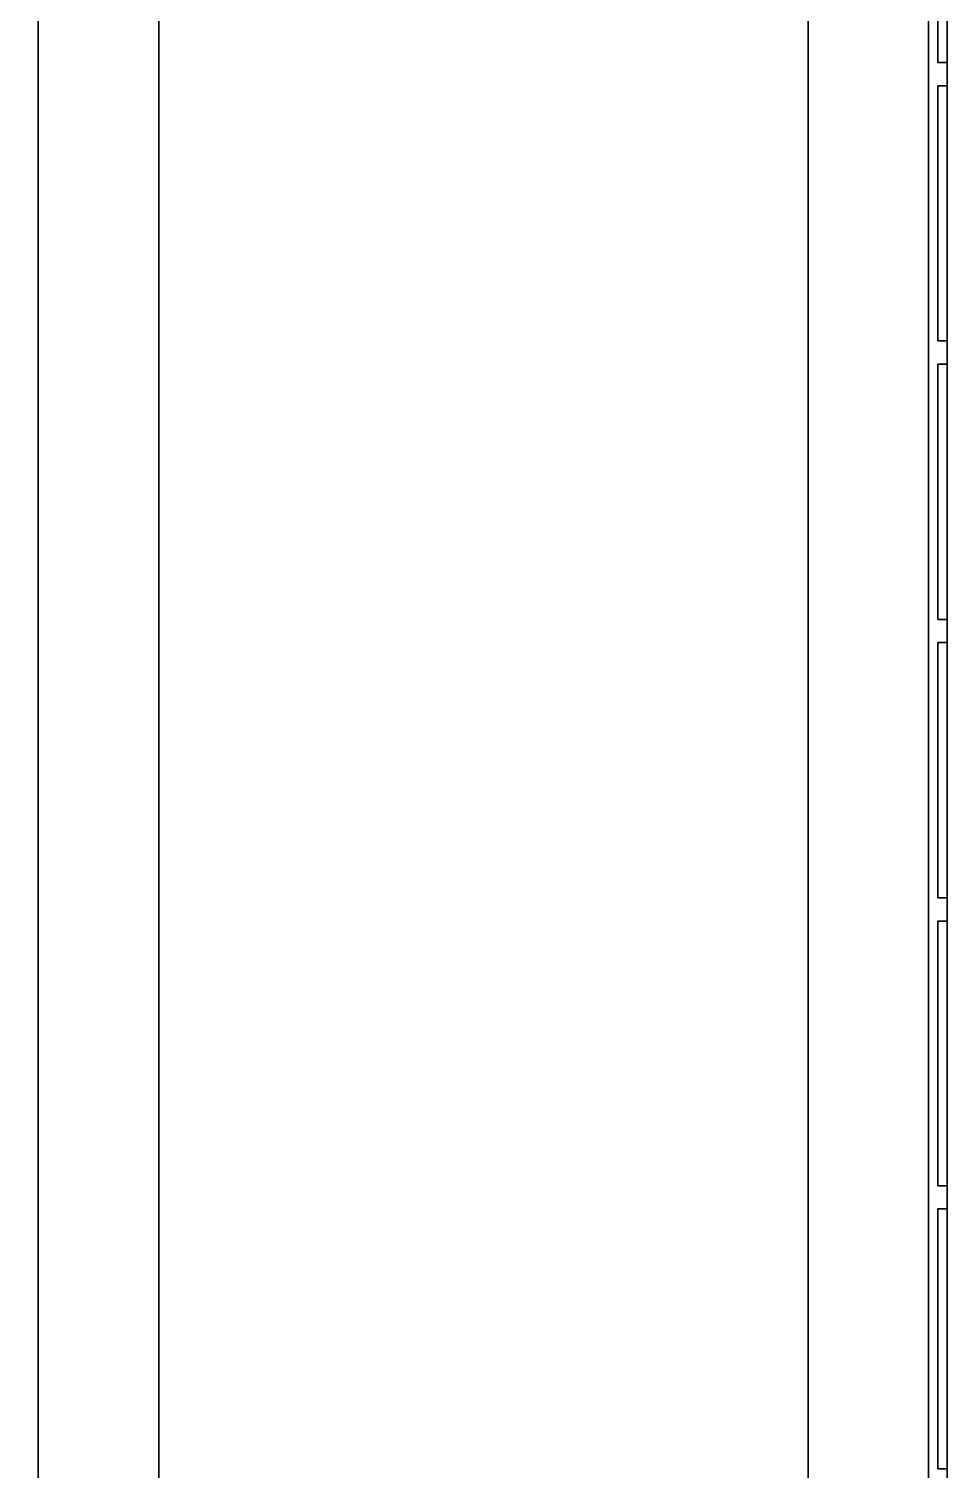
# Model space of a CAD drawing. Extents: x -225 to 1345, y -1183 to 75.
# Drawn here: x 1122 to 1320, y -581.3 to -270.8 of the extents above; entities that cross this region are included whole.
import ezdxf

# ---------------------------------------------------------------- set-up
doc = ezdxf.new("R2010")
doc.units = 0
for name, color, linetype in [('IQ_200_2D', 1, 'Continuous'), ('IQ_200_3D', 1, 'Continuous'), ('IQ_BLUE_3D', 150, 'Continuous')]:
    doc.layers.add(name, color=color, linetype=linetype)

# ---------------------------------------------------------------- blocks, each defined once
blk = doc.blocks.new('HOOD_RL')
at = {"layer": 'IQ_200_2D'}
blk.add_line((200, -332), (200, 332), dxfattribs=at)
at = {"layer": 'IQ_200_3D'}
mesh = blk.add_polyface(dxfattribs=at)
corners = [(0, 332, 1365), (0, -332, 1365), (200, -332, 1365), (200, 332, 1365), (4, 328, 1365), (196, 328, 1365), (196, -328, 1365), (4, -328, 1365)]
mesh.append_faces([[corners[k] for k in face] for face in [(0, 4, 7, 1), (3, 5, 4, 0)]], dxfattribs={"vtx0": -1, "vtx2": -1})
mesh.append_faces([[corners[k] for k in face] for face in [(2, 1, 7, 6), (3, 2, 6, 5)]], dxfattribs={"vtx1": -1, "vtx3": -1})
mesh = blk.add_polyface(dxfattribs=at)
corners = [(0, -332, 1785), (0, 332, 1785), (200, 332, 1785), (200, -332, 1785), (170, -217.5, 1785), (170, 228.5, 1785), (30, 228.5, 1785), (30, -217.5, 1785)]
mesh.append_faces([[corners[k] for k in face] for face in [(0, 7, 6, 1), (3, 4, 7, 0)]], dxfattribs={"vtx0": -1, "vtx2": -1})
mesh.append_faces([[corners[k] for k in face] for face in [(2, 1, 6, 5), (3, 2, 5, 4)]], dxfattribs={"vtx1": -1, "vtx3": -1})
mesh = blk.add_polyface(dxfattribs=at)
corners = [(0, -332, 1365), (0, 332, 1365), (200, 332, 1365), (200, -332, 1365), (196, 328, 1365), (4, 328, 1365), (4, -328, 1365), (196, -328, 1365)]
mesh.append_faces([[corners[k] for k in face] for face in [(0, 6, 5, 1), (3, 7, 6, 0)]], dxfattribs={"vtx0": -1, "vtx2": -1})
mesh.append_faces([[corners[k] for k in face] for face in [(2, 1, 5, 4), (3, 2, 4, 7)]], dxfattribs={"vtx1": -1, "vtx3": -1})
mesh = blk.add_polyface(dxfattribs=at)
corners = [(200, 332, 1785), (200, 332, 1365), (200, -332, 1365), (200, -332, 1785)]
mesh.append_faces([[corners[k] for k in face] for face in [(3, 2, 1, 0)]])
mesh = blk.add_polyface(dxfattribs=at)
corners = [(200, -332, 990), (200, -332, 1365), (200, 332, 1365), (200, 332, 990), (200, 279.47, 936.97), (200, 279.47, 911.97), (200, 259.47, 911.97), (200, 259.47, 915.97), (200, 275.47, 915.97), (200, 275.47, 938.62), (200, 328, 991.66), (200, 328, 1361), (200, -328, 1361), (200, -328, 991.66), (200, -275.47, 938.62), (200, -275.47, 915.97), (200, -259.47, 915.97), (200, -259.47, 911.97), (200, -279.47, 911.97), (200, -279.47, 936.97)]
mesh.append_faces([[corners[k] for k in face] for face in [(9, 4, 3, 10), (10, 3, 2, 11), (14, 19, 18, 15)]], dxfattribs={"vtx0": -1, "vtx2": -1})
mesh.append_faces([[corners[k] for k in face] for face in [(9, 8, 5, 4), (12, 11, 2, 1), (0, 19, 14, 13), (1, 0, 13, 12)]], dxfattribs={"vtx1": -1, "vtx3": -1})
mesh.append_faces([[corners[k] for k in face] for face in [(7, 6, 5, 8)]], dxfattribs={"vtx2": -1})
mesh.append_faces([[corners[k] for k in face] for face in [(18, 17, 16, 15)]], dxfattribs={"vtx3": -1})
mesh = blk.add_polyface(dxfattribs=at)
corners = [(0, 328, 1361), (0, -328, 1361), (4, -328, 1361), (4, 328, 1361), (200, -328, 1361), (200, 328, 1361), (196, 328, 1361), (196, -328, 1361)]
mesh.append_faces([[corners[k] for k in face] for face in [(3, 2, 1, 0), (5, 4, 7, 6)]])
mesh = blk.add_polyface(dxfattribs=at)
corners = [(4, 328, 1781), (4, -328, 1781), (196, -328, 1781), (196, 328, 1781), (170, 228.5, 1781), (170, -217.5, 1781), (30, -217.5, 1781), (30, 228.5, 1781)]
mesh.append_faces([[corners[k] for k in face] for face in [(3, 4, 7, 0), (2, 5, 4, 3)]], dxfattribs={"vtx0": -1, "vtx2": -1})
mesh.append_faces([[corners[k] for k in face] for face in [(1, 0, 7, 6), (2, 1, 6, 5)]], dxfattribs={"vtx1": -1, "vtx3": -1})
mesh = blk.add_polyface(dxfattribs=at)
corners = [(4, 328, 1781), (4, 328, 1365), (4, -328, 1365), (4, -328, 1781)]
mesh.append_faces([[corners[k] for k in face] for face in [(3, 2, 1, 0)]])
mesh = blk.add_polyface(dxfattribs=at)
corners = [(4, 328, 1361), (4, -328, 1361), (4, -328, 1365), (4, 328, 1365)]
mesh.append_faces([[corners[k] for k in face] for face in [(3, 2, 1, 0)]])
mesh = blk.add_polyface(dxfattribs=at)
corners = [(196, -328, 1781), (196, -328, 1365), (196, 328, 1365), (196, 328, 1781)]
mesh.append_faces([[corners[k] for k in face] for face in [(3, 2, 1, 0)]])
mesh = blk.add_polyface(dxfattribs=at)
corners = [(196, 328, 1365), (196, -328, 1365), (196, -328, 1361), (196, 328, 1361)]
mesh.append_faces([[corners[k] for k in face] for face in [(3, 2, 1, 0)]])
mesh = blk.add_polyface(dxfattribs=at)
corners = [(0, 274, 1897), (0, -263, 1897), (200, -263, 1897), (200, 274, 1897)]
mesh.append_faces([[corners[k] for k in face] for face in [(0, 1, 2, 3)]])
mesh = blk.add_polyface(dxfattribs=at)
corners = [(200, -263, 1785), (0, -263, 1785), (0, 274, 1785), (200, 274, 1785)]
mesh.append_faces([[corners[k] for k in face] for face in [(0, 1, 2, 3)]])
mesh = blk.add_polyface(dxfattribs=at)
corners = [(200, -263, 1897), (200, -263, 1785), (200, 274, 1785), (200, 274, 1897)]
mesh.append_faces([[corners[k] for k in face] for face in [(0, 1, 2, 3)]])
mesh = blk.add_polyface(dxfattribs=at)
corners = [(30, 228.5, 1785), (30, 228.5, 1781), (30, -217.5, 1781), (30, -217.5, 1785)]
mesh.append_faces([[corners[k] for k in face] for face in [(3, 2, 1, 0)]])
mesh = blk.add_polyface(dxfattribs=at)
corners = [(30, -217.5, 1785), (30, -217.5, 1781), (30, 228.5, 1781), (30, 228.5, 1785)]
mesh.append_faces([[corners[k] for k in face] for face in [(3, 2, 1, 0)]])
mesh = blk.add_polyface(dxfattribs=at)
corners = [(170, -217.5, 1785), (170, -217.5, 1781), (170, 228.5, 1781), (170, 228.5, 1785)]
mesh.append_faces([[corners[k] for k in face] for face in [(3, 2, 1, 0)]])
mesh = blk.add_polyface(dxfattribs=at)
corners = [(170, 228.5, 1785), (170, 228.5, 1781), (170, -217.5, 1781), (170, -217.5, 1785)]
mesh.append_faces([[corners[k] for k in face] for face in [(3, 2, 1, 0)]])
at = {"layer": 'IQ_BLUE_3D'}
mesh = blk.add_polyface(dxfattribs=at)
corners = [(198, 185.01, 1361), (198, 185.01, 905), (198, 237, 905), (198, 237, 1361), (198, 180.01, 905), (198, 180.01, 1361), (198, 127, 1361), (198, 127, 905), (198, 122, 905), (198, 122, 1361), (198, 67, 1361), (198, 67, 905), (198, 62, 905), (198, 62, 1361), (198, 7, 1361), (198, 7, 905), (198, 2, 905), (198, 2, 1361), (198, -53, 1361), (198, -53, 905), (198, -58, 905), (198, -58, 1361), (198, -115, 1361), (198, -115, 905), (198, -120, 905), (198, -120, 1361), (198, -176, 1361), (198, -176, 905), (198, -181, 1361), (198, -233, 1361), (198, -233, 905), (198, -181, 905), (198, -238, 916), (198, -238, 1361), (198, -288, 1361), (198, -288, 966), (198, -294.85, 972.85), (198, -294.85, 1361), (198, -322.85, 1361), (198, -322.85, 1000.85), (198, 242, 916), (198, 292, 966), (198, 292, 1361), (198, 242, 1361), (198, 298.85, 972.85), (198, 326.85, 1000.85), (198, 326.85, 1361), (198, 298.85, 1361)]
mesh.append_faces([[corners[k] for k in face] for face in [(2, 1, 0, 3), (7, 6, 5, 4), (11, 10, 9, 8), (15, 14, 13, 12), (19, 18, 17, 16), (23, 22, 21, 20), (27, 26, 25, 24), (30, 29, 28, 31), (32, 35, 34, 33), (36, 39, 38, 37), (40, 43, 42, 41), (44, 47, 46, 45)]])
mesh = blk.add_polyface(dxfattribs=at)
corners = [(200, 185.01, 1361), (200, 237, 1361), (200, 237, 905), (200, 185.01, 905), (200, 180.01, 905), (200, 127, 905), (200, 127, 1361), (200, 180.01, 1361), (200, 122, 905), (200, 67, 905), (200, 67, 1361), (200, 122, 1361), (200, 62, 905), (200, 7, 905), (200, 7, 1361), (200, 62, 1361), (200, 2, 905), (200, -53, 905), (200, -53, 1361), (200, 2, 1361), (200, -58, 905), (200, -115, 905), (200, -115, 1361), (200, -58, 1361), (200, -120, 905), (200, -176, 905), (200, -176, 1361), (200, -120, 1361), (200, -181, 1361), (200, -181, 905), (200, -233, 905), (200, -233, 1361), (200, -238, 916), (200, -288, 966), (200, -288, 1361), (200, -238, 1361), (200, -294.85, 972.85), (200, -322.85, 1000.85), (200, -322.85, 1361), (200, -294.85, 1361), (200, 242, 916), (200, 242, 1361), (200, 292, 1361), (200, 292, 966), (200, 298.85, 972.85), (200, 298.85, 1361), (200, 326.85, 1361), (200, 326.85, 1000.85)]
mesh.append_faces([[corners[k] for k in face] for face in [(0, 3, 2, 1), (7, 6, 5, 4), (11, 10, 9, 8), (15, 14, 13, 12), (19, 18, 17, 16), (23, 22, 21, 20), (27, 26, 25, 24), (28, 31, 30, 29), (34, 33, 32, 35), (38, 37, 36, 39), (42, 41, 40, 43), (46, 45, 44, 47)]])
mesh = blk.add_polyface(dxfattribs=at)
corners = [(198, 127, 905), (200, 127, 905), (200, 180.01, 905), (198, 180.01, 905)]
mesh.append_faces([[corners[k] for k in face] for face in [(3, 2, 1, 0)]])
mesh = blk.add_polyface(dxfattribs=at)
corners = [(198, 180.01, 1361), (200, 180.01, 1361), (200, 127, 1361), (198, 127, 1361)]
mesh.append_faces([[corners[k] for k in face] for face in [(3, 2, 1, 0)]])
mesh = blk.add_polyface(dxfattribs=at)
corners = [(198, 127, 1361), (200, 127, 1361), (200, 127, 905), (198, 127, 905)]
mesh.append_faces([[corners[k] for k in face] for face in [(3, 2, 1, 0)]])
mesh = blk.add_polyface(dxfattribs=at)
corners = [(198, 67, 905), (200, 67, 905), (200, 122, 905), (198, 122, 905)]
mesh.append_faces([[corners[k] for k in face] for face in [(3, 2, 1, 0)]])
mesh = blk.add_polyface(dxfattribs=at)
corners = [(198, 122, 1361), (200, 122, 1361), (200, 67, 1361), (198, 67, 1361)]
mesh.append_faces([[corners[k] for k in face] for face in [(3, 2, 1, 0)]])
mesh = blk.add_polyface(dxfattribs=at)
corners = [(198, 122, 905), (200, 122, 905), (200, 122, 1361), (198, 122, 1361)]
mesh.append_faces([[corners[k] for k in face] for face in [(3, 2, 1, 0)]])
mesh = blk.add_polyface(dxfattribs=at)
corners = [(198, 67, 1361), (200, 67, 1361), (200, 67, 905), (198, 67, 905)]
mesh.append_faces([[corners[k] for k in face] for face in [(3, 2, 1, 0)]])
mesh = blk.add_polyface(dxfattribs=at)
corners = [(198, 7, 905), (200, 7, 905), (200, 62, 905), (198, 62, 905)]
mesh.append_faces([[corners[k] for k in face] for face in [(3, 2, 1, 0)]])
mesh = blk.add_polyface(dxfattribs=at)
corners = [(198, 62, 1361), (200, 62, 1361), (200, 7, 1361), (198, 7, 1361)]
mesh.append_faces([[corners[k] for k in face] for face in [(3, 2, 1, 0)]])
mesh = blk.add_polyface(dxfattribs=at)
corners = [(198, 62, 905), (200, 62, 905), (200, 62, 1361), (198, 62, 1361)]
mesh.append_faces([[corners[k] for k in face] for face in [(3, 2, 1, 0)]])
mesh = blk.add_polyface(dxfattribs=at)
corners = [(198, 7, 1361), (200, 7, 1361), (200, 7, 905), (198, 7, 905)]
mesh.append_faces([[corners[k] for k in face] for face in [(3, 2, 1, 0)]])
mesh = blk.add_polyface(dxfattribs=at)
corners = [(198, -53, 905), (200, -53, 905), (200, 2, 905), (198, 2, 905)]
mesh.append_faces([[corners[k] for k in face] for face in [(3, 2, 1, 0)]])
mesh = blk.add_polyface(dxfattribs=at)
corners = [(198, 2, 1361), (200, 2, 1361), (200, -53, 1361), (198, -53, 1361)]
mesh.append_faces([[corners[k] for k in face] for face in [(3, 2, 1, 0)]])
mesh = blk.add_polyface(dxfattribs=at)
corners = [(198, 2, 905), (200, 2, 905), (200, 2, 1361), (198, 2, 1361)]
mesh.append_faces([[corners[k] for k in face] for face in [(3, 2, 1, 0)]])
mesh = blk.add_polyface(dxfattribs=at)
corners = [(198, -53, 1361), (200, -53, 1361), (200, -53, 905), (198, -53, 905)]
mesh.append_faces([[corners[k] for k in face] for face in [(3, 2, 1, 0)]])
mesh = blk.add_polyface(dxfattribs=at)
corners = [(198, -115, 905), (200, -115, 905), (200, -58, 905), (198, -58, 905)]
mesh.append_faces([[corners[k] for k in face] for face in [(3, 2, 1, 0)]])
mesh = blk.add_polyface(dxfattribs=at)
corners = [(198, -58, 1361), (200, -58, 1361), (200, -115, 1361), (198, -115, 1361)]
mesh.append_faces([[corners[k] for k in face] for face in [(3, 2, 1, 0)]])
mesh = blk.add_polyface(dxfattribs=at)
corners = [(198, -58, 905), (200, -58, 905), (200, -58, 1361), (198, -58, 1361)]
mesh.append_faces([[corners[k] for k in face] for face in [(3, 2, 1, 0)]])
mesh = blk.add_polyface(dxfattribs=at)
corners = [(198, -115, 1361), (200, -115, 1361), (200, -115, 905), (198, -115, 905)]
mesh.append_faces([[corners[k] for k in face] for face in [(3, 2, 1, 0)]])
mesh = blk.add_polyface(dxfattribs=at)
corners = [(198, -176, 905), (200, -176, 905), (200, -120, 905), (198, -120, 905)]
mesh.append_faces([[corners[k] for k in face] for face in [(3, 2, 1, 0)]])
mesh = blk.add_polyface(dxfattribs=at)
corners = [(198, -120, 1361), (200, -120, 1361), (200, -176, 1361), (198, -176, 1361)]
mesh.append_faces([[corners[k] for k in face] for face in [(3, 2, 1, 0)]])
mesh = blk.add_polyface(dxfattribs=at)
corners = [(198, -120, 905), (200, -120, 905), (200, -120, 1361), (198, -120, 1361)]
mesh.append_faces([[corners[k] for k in face] for face in [(3, 2, 1, 0)]])
mesh = blk.add_polyface(dxfattribs=at)
corners = [(198, -176, 1361), (200, -176, 1361), (200, -176, 905), (198, -176, 905)]
mesh.append_faces([[corners[k] for k in face] for face in [(3, 2, 1, 0)]])

msp = doc.modelspace()

# ---------------------------------------------------------------- block references
msp.add_blockref('HOOD_RL', (1120, -405))

doc.saveas('drawing.dxf')
